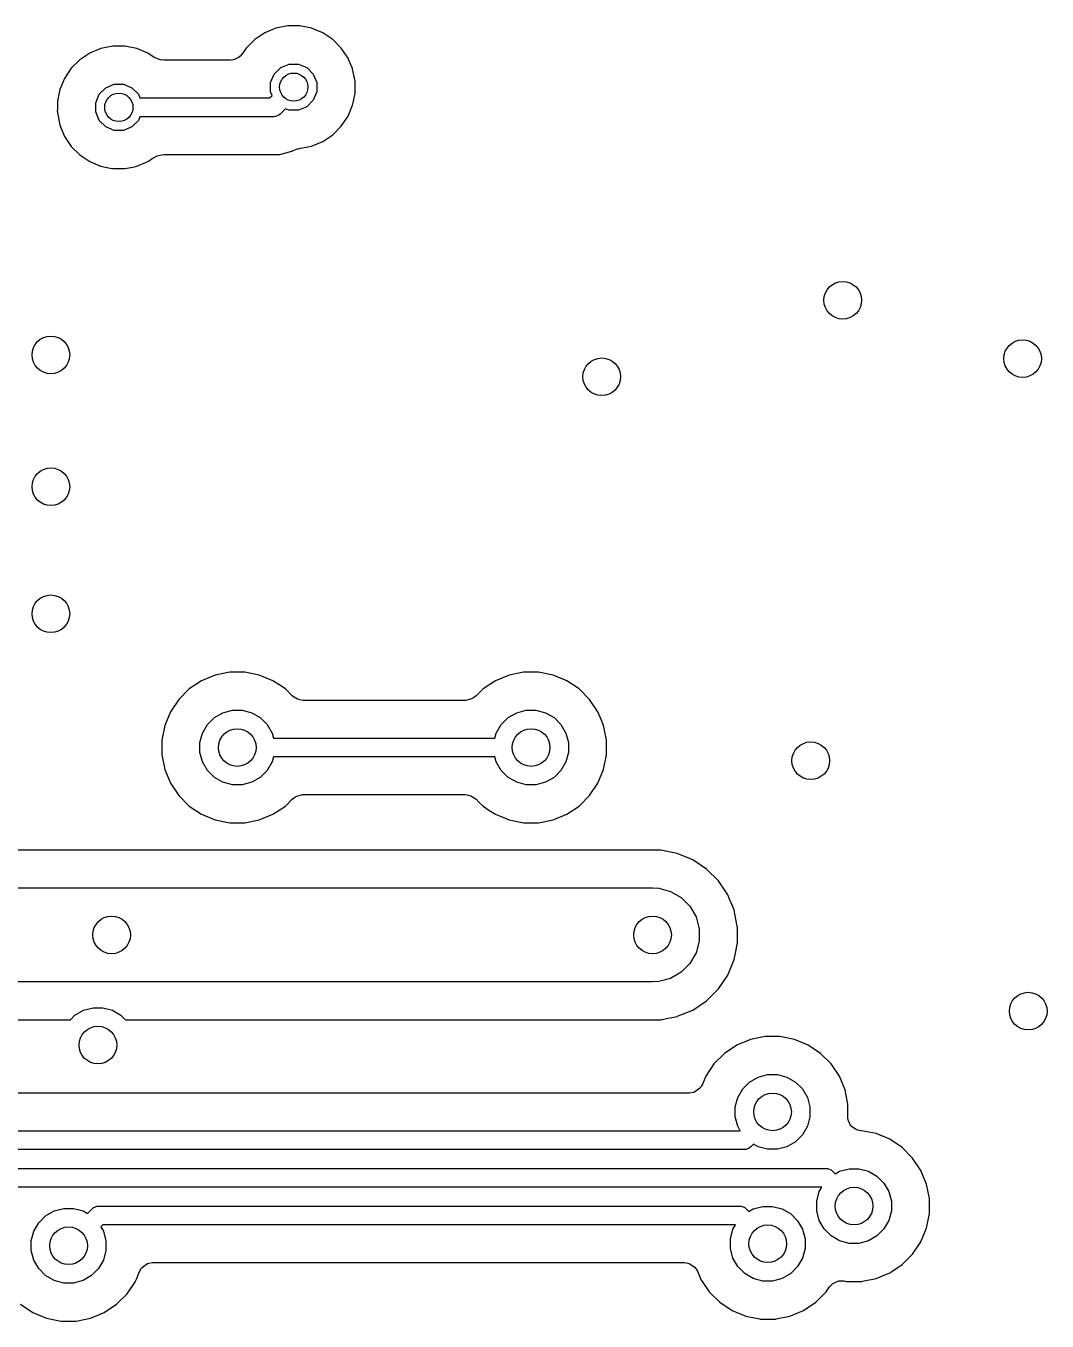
# Model space of a CAD drawing. Header units: inches. Extents: x 0.71 to 7.56, y -5.16 to -0.79.
# Drawn here: x 2.1 to 2.527, y -2.16 to -1.618 of the extents above; entities that cross this region are included whole.
import ezdxf

# ---------------------------------------------------------------- set-up
doc = ezdxf.new("R2010")
doc.units = ezdxf.units.IN
doc.header["$MEASUREMENT"] = 0
doc.layers.add('BLACK', color=250, linetype='CONTINUOUS')

msp = doc.modelspace()

# ---------------------------------------------------------------- linework, layer by layer
at = {"layer": 'BLACK', "linetype": 'CONTINUOUS'}
for p, q in [((2.20928, -1.61834), (2.20433, -1.61933)), ((2.21432, -1.61834), (2.20928, -1.61834)), ((2.20928, -1.61834), (2.20928, -1.61834)), ((2.20928, -1.61834), (2.20928, -1.61834)), ((2.21927, -1.61933), (2.21432, -1.61834)), ((2.21432, -1.61834), (2.21432, -1.61834)), ((2.21432, -1.61834), (2.21432, -1.61834)), ((2.19547, -1.62406), (2.19191, -1.62763)), ((2.19967, -1.62126), (2.19547, -1.62406)), ((2.19547, -1.62406), (2.19547, -1.62406)), ((2.19547, -1.62406), (2.19547, -1.62406)), ((2.20433, -1.61933), (2.19967, -1.62126)), ((2.19967, -1.62126), (2.19967, -1.62126)), ((2.20433, -1.61933), (2.20433, -1.61933)), ((2.20433, -1.61933), (2.20433, -1.61933)), ((2.22393, -1.62126), (2.21927, -1.61933)), ((2.21927, -1.61933), (2.21927, -1.61933)), ((2.21927, -1.61933), (2.21927, -1.61933)), ((2.22812, -1.62406), (2.22393, -1.62126)), ((2.22393, -1.62126), (2.22393, -1.62126)), ((2.22393, -1.62126), (2.22393, -1.62126)), ((2.23169, -1.62763), (2.22812, -1.62406)), ((2.22812, -1.62406), (2.22812, -1.62406)), ((2.22812, -1.62406), (2.22812, -1.62406)), ((2.12653, -1.62971), (2.12234, -1.63251)), ((2.13119, -1.62778), (2.12653, -1.62971)), ((2.12653, -1.62971), (2.12653, -1.62971)), ((2.13614, -1.62679), (2.13119, -1.62778)), ((2.13119, -1.62778), (2.13119, -1.62778)), ((2.13119, -1.62778), (2.13119, -1.62778)), ((2.14118, -1.62679), (2.13614, -1.62679)), ((2.13614, -1.62679), (2.13614, -1.62679)), ((2.13614, -1.62679), (2.13614, -1.62679)), ((2.14613, -1.62778), (2.14118, -1.62679)), ((2.14118, -1.62679), (2.14118, -1.62679)), ((2.14118, -1.62679), (2.14118, -1.62679)), ((2.15079, -1.62971), (2.14613, -1.62778)), ((2.14613, -1.62778), (2.14613, -1.62778)), ((2.14613, -1.62778), (2.14613, -1.62778)), ((2.15349, -1.63151), (2.15079, -1.62971)), ((2.15079, -1.62971), (2.15079, -1.62971)), ((2.19036, -1.62994), (2.18943, -1.63098)), ((2.1919, -1.62763), (2.19036, -1.62994)), ((2.19036, -1.62994), (2.19036, -1.62994)), ((2.19191, -1.62763), (2.1919, -1.62763)), ((2.1919, -1.62763), (2.1919, -1.62763)), ((2.23449, -1.63182), (2.23169, -1.62763)), ((2.23169, -1.62763), (2.23169, -1.62763)), ((2.23169, -1.62763), (2.23169, -1.62763)), ((2.12234, -1.63251), (2.11877, -1.63608)), ((2.12234, -1.63251), (2.12234, -1.63251)), ((2.12234, -1.63251), (2.12234, -1.63251)), ((2.15482, -1.63213), (2.15349, -1.63151)), ((2.15608, -1.6325), (2.15482, -1.63213)), ((2.15745, -1.6327), (2.15608, -1.6325)), ((2.1854, -1.6327), (2.15745, -1.6327)), ((2.1864, -1.63259), (2.1854, -1.6327)), ((2.18666, -1.63254), (2.1864, -1.63259)), ((2.18879, -1.63151), (2.18666, -1.63254)), ((2.18888, -1.63144), (2.18879, -1.63151)), ((2.18943, -1.63098), (2.18888, -1.63144)), ((2.20633, -1.63577), (2.20988, -1.6343)), ((2.20988, -1.6343), (2.21372, -1.6343)), ((2.21372, -1.6343), (2.21727, -1.63577)), ((2.23469, -1.63229), (2.23449, -1.63182)), ((2.23449, -1.63182), (2.23449, -1.63182)), ((2.23449, -1.63182), (2.23449, -1.63182)), ((2.23449, -1.63182), (2.23449, -1.63182)), ((2.23486, -1.6327), (2.23469, -1.63229)), ((2.2363, -1.63617), (2.23486, -1.6327)), ((2.11597, -1.64027), (2.11404, -1.64493)), ((2.11877, -1.63608), (2.11597, -1.64027)), ((2.11597, -1.64027), (2.11597, -1.64027)), ((2.11877, -1.63608), (2.11877, -1.63608)), ((2.11877, -1.63608), (2.11877, -1.63608)), ((2.20214, -1.64203), (2.20361, -1.63848)), ((2.20361, -1.63848), (2.20633, -1.63577)), ((2.21727, -1.63577), (2.21998, -1.63848)), ((2.21998, -1.63848), (2.22145, -1.64203)), ((2.23633, -1.63626), (2.2363, -1.63617)), ((2.23641, -1.63643), (2.23633, -1.63626)), ((2.23741, -1.64143), (2.23641, -1.63643)), ((2.11404, -1.64493), (2.11305, -1.64988)), ((2.11404, -1.64493), (2.11404, -1.64493)), ((2.11404, -1.64493), (2.11404, -1.64493)), ((2.13048, -1.64693), (2.13319, -1.64422)), ((2.13319, -1.64422), (2.13674, -1.64275)), ((2.13674, -1.64275), (2.14058, -1.64275)), ((2.14058, -1.64275), (2.14413, -1.64422)), ((2.14413, -1.64422), (2.14685, -1.64693)), ((2.20214, -1.64587), (2.20214, -1.64203)), ((2.20278, -1.6474), (2.20214, -1.64587)), ((2.22145, -1.64587), (2.21998, -1.64942)), ((2.22145, -1.64203), (2.22145, -1.64587)), ((2.23741, -1.64647), (2.23741, -1.64143)), ((2.23741, -1.64143), (2.23741, -1.64143)), ((2.11305, -1.64988), (2.11305, -1.65318)), ((2.12901, -1.65048), (2.13048, -1.64693)), ((2.12901, -1.65432), (2.12901, -1.65048)), ((2.14685, -1.64693), (2.14748, -1.64846)), ((2.14748, -1.64846), (2.20172, -1.64846)), ((2.20172, -1.64846), (2.20278, -1.6474)), ((2.21998, -1.64942), (2.21727, -1.65214)), ((2.23449, -1.65608), (2.23642, -1.65142)), ((2.23642, -1.65142), (2.23675, -1.6498)), ((2.23675, -1.6498), (2.23741, -1.64647)), ((2.11305, -1.65318), (2.11284, -1.65388)), ((2.11284, -1.65388), (2.11404, -1.65987)), ((2.13048, -1.65787), (2.12901, -1.65432)), ((2.14748, -1.65634), (2.14685, -1.65787)), ((2.20335, -1.65634), (2.14748, -1.65634)), ((2.20412, -1.65626), (2.20335, -1.65634)), ((2.20554, -1.65568), (2.20412, -1.65626)), ((2.20613, -1.65519), (2.20554, -1.65568)), ((2.20835, -1.65297), (2.20613, -1.65519)), ((2.20988, -1.65361), (2.20835, -1.65297)), ((2.21372, -1.65361), (2.20988, -1.65361)), ((2.21727, -1.65214), (2.21372, -1.65361)), ((2.23169, -1.66028), (2.23449, -1.65608)), ((2.11404, -1.65987), (2.11404, -1.65987)), ((2.11404, -1.65987), (2.11404, -1.65987)), ((2.11404, -1.65987), (2.11597, -1.66453)), ((2.13319, -1.66059), (2.13048, -1.65787)), ((2.13674, -1.66205), (2.13319, -1.66059)), ((2.14058, -1.66205), (2.13674, -1.66205)), ((2.14413, -1.66059), (2.14058, -1.66205)), ((2.14685, -1.65787), (2.14413, -1.66059)), ((2.22812, -1.66385), (2.23169, -1.66028)), ((2.11597, -1.66453), (2.11597, -1.66453)), ((2.11597, -1.66453), (2.11877, -1.66873)), ((2.21927, -1.66858), (2.22393, -1.66665)), ((2.22393, -1.66665), (2.22399, -1.66661)), ((2.22393, -1.66665), (2.22393, -1.66665)), ((2.22399, -1.66661), (2.22812, -1.66385)), ((2.11877, -1.66873), (2.11877, -1.66873)), ((2.11877, -1.66873), (2.11877, -1.66873)), ((2.11877, -1.66873), (2.12234, -1.67229)), ((2.12234, -1.67229), (2.12234, -1.67229)), ((2.12234, -1.67229), (2.12234, -1.67229)), ((2.12234, -1.67229), (2.12653, -1.6751)), ((2.15293, -1.67367), (2.15345, -1.67332)), ((2.15345, -1.67332), (2.15471, -1.67272)), ((2.15471, -1.67272), (2.15595, -1.67233)), ((2.15595, -1.67233), (2.15741, -1.67211)), ((2.15741, -1.67211), (2.20594, -1.67211)), ((2.20594, -1.67211), (2.21095, -1.67076)), ((2.20594, -1.67211), (2.20594, -1.67211)), ((2.21095, -1.67076), (2.21102, -1.67073)), ((2.21102, -1.67073), (2.21111, -1.67068)), ((2.21111, -1.67068), (2.21134, -1.67054)), ((2.21111, -1.67068), (2.21111, -1.67068)), ((2.21134, -1.67054), (2.21252, -1.67005)), ((2.21252, -1.67005), (2.21409, -1.66963)), ((2.21409, -1.66963), (2.21425, -1.66959)), ((2.21409, -1.66963), (2.21409, -1.66963)), ((2.21425, -1.66959), (2.21456, -1.66951)), ((2.21456, -1.66951), (2.21852, -1.66873)), ((2.21852, -1.66873), (2.21927, -1.66858)), ((2.12653, -1.6751), (2.12653, -1.6751)), ((2.12653, -1.6751), (2.12653, -1.6751)), ((2.12653, -1.6751), (2.131, -1.67695)), ((2.131, -1.67695), (2.13102, -1.67696)), ((2.13102, -1.67696), (2.13103, -1.67696)), ((2.13103, -1.67696), (2.13114, -1.67702)), ((2.13114, -1.67702), (2.13119, -1.67703)), ((2.13119, -1.67703), (2.13119, -1.67703)), ((2.13119, -1.67703), (2.13119, -1.67703)), ((2.13119, -1.67703), (2.13119, -1.67703)), ((2.13119, -1.67703), (2.13119, -1.67703)), ((2.13119, -1.67703), (2.13504, -1.67779)), ((2.13504, -1.67779), (2.13614, -1.67801)), ((2.13614, -1.67801), (2.14118, -1.67801)), ((2.14118, -1.67801), (2.14451, -1.67735)), ((2.14118, -1.67801), (2.14118, -1.67801)), ((2.14451, -1.67735), (2.14613, -1.67703)), ((2.14613, -1.67703), (2.15079, -1.6751)), ((2.15079, -1.6751), (2.15104, -1.67493)), ((2.15104, -1.67493), (2.15266, -1.67385)), ((2.15266, -1.67385), (2.15293, -1.67367)), ((2.179, -1.88977), (2.17326, -1.89215)), ((2.18508, -1.88856), (2.179, -1.88977)), ((2.179, -1.88977), (2.179, -1.88977)), ((2.19129, -1.88856), (2.18508, -1.88856)), ((2.18508, -1.88856), (2.18508, -1.88856)), ((2.18508, -1.88856), (2.18508, -1.88856)), ((2.19738, -1.88977), (2.19129, -1.88856)), ((2.19129, -1.88856), (2.19129, -1.88856)), ((2.19129, -1.88856), (2.19129, -1.88856)), ((2.20312, -1.89215), (2.19738, -1.88977)), ((2.19738, -1.88977), (2.19738, -1.88977)), ((2.30183, -1.88977), (2.2961, -1.89215)), ((2.30792, -1.88856), (2.30183, -1.88977)), ((2.30183, -1.88977), (2.30183, -1.88977)), ((2.31413, -1.88856), (2.30792, -1.88856)), ((2.30792, -1.88856), (2.30792, -1.88856)), ((2.30792, -1.88856), (2.30792, -1.88856)), ((2.32022, -1.88977), (2.31413, -1.88856)), ((2.31413, -1.88856), (2.31413, -1.88856)), ((2.31413, -1.88856), (2.31413, -1.88856)), ((2.32595, -1.89215), (2.32022, -1.88977)), ((2.32022, -1.88977), (2.32022, -1.88977)), ((2.17326, -1.89215), (2.1681, -1.8956)), ((2.17326, -1.89215), (2.17326, -1.89215)), ((2.17326, -1.89215), (2.17326, -1.89215)), ((2.20828, -1.8956), (2.20312, -1.89215)), ((2.20312, -1.89215), (2.20312, -1.89215)), ((2.20312, -1.89215), (2.20312, -1.89215)), ((2.20312, -1.89215), (2.20312, -1.89215)), ((2.20312, -1.89215), (2.20312, -1.89215)), ((2.29609, -1.89215), (2.29093, -1.8956)), ((2.2961, -1.89215), (2.29609, -1.89215)), ((2.2961, -1.89215), (2.2961, -1.89215)), ((2.33111, -1.8956), (2.32595, -1.89215)), ((2.32595, -1.89215), (2.32595, -1.89215)), ((2.32595, -1.89215), (2.32595, -1.89215)), ((2.32595, -1.89215), (2.32595, -1.89215)), ((2.32595, -1.89215), (2.32595, -1.89215)), ((2.16371, -1.89999), (2.16026, -1.90515)), ((2.1681, -1.8956), (2.16371, -1.89999)), ((2.16371, -1.89999), (2.16371, -1.89999)), ((2.16371, -1.89999), (2.16371, -1.89999)), ((2.1681, -1.8956), (2.1681, -1.8956)), ((2.1681, -1.8956), (2.1681, -1.8956)), ((2.21133, -1.89865), (2.20828, -1.8956)), ((2.21341, -1.89988), (2.21133, -1.89865)), ((2.2144, -1.90018), (2.21341, -1.89988)), ((2.21578, -1.90037), (2.2144, -1.90018)), ((2.28372, -1.90037), (2.21578, -1.90037)), ((2.28606, -1.89978), (2.28372, -1.90037)), ((2.28697, -1.89928), (2.28606, -1.89978)), ((2.28808, -1.89845), (2.28697, -1.89928)), ((2.29005, -1.89648), (2.28808, -1.89845)), ((2.29093, -1.8956), (2.29005, -1.89648)), ((2.29005, -1.89648), (2.29005, -1.89648)), ((2.29093, -1.8956), (2.29093, -1.8956)), ((2.3355, -1.89999), (2.33111, -1.8956)), ((2.33111, -1.8956), (2.33111, -1.8956)), ((2.33111, -1.8956), (2.33111, -1.8956)), ((2.33895, -1.90515), (2.3355, -1.89999)), ((2.3355, -1.89999), (2.3355, -1.89999)), ((2.3355, -1.89999), (2.3355, -1.89999)), ((2.16026, -1.90515), (2.15788, -1.91089)), ((2.16026, -1.90515), (2.16026, -1.90515)), ((2.16026, -1.90515), (2.16026, -1.90515)), ((2.1786, -1.90758), (2.18216, -1.90553)), ((2.18216, -1.90553), (2.18613, -1.90447)), ((2.18613, -1.90447), (2.19024, -1.90447)), ((2.19024, -1.90447), (2.19422, -1.90553)), ((2.19422, -1.90553), (2.19778, -1.90758)), ((2.30144, -1.90758), (2.305, -1.90553)), ((2.305, -1.90553), (2.30897, -1.90447)), ((2.30897, -1.90447), (2.31308, -1.90447)), ((2.31308, -1.90447), (2.31705, -1.90553)), ((2.31705, -1.90553), (2.32061, -1.90758)), ((2.34026, -1.9083), (2.33895, -1.90515)), ((2.33895, -1.90515), (2.33895, -1.90515)), ((2.15788, -1.91089), (2.15667, -1.91697)), ((2.15788, -1.91089), (2.15788, -1.91089)), ((2.17364, -1.91405), (2.1757, -1.91049)), ((2.1757, -1.91049), (2.1786, -1.90758)), ((2.19778, -1.90758), (2.20068, -1.91049)), ((2.20068, -1.91049), (2.20274, -1.91405)), ((2.29647, -1.91405), (2.29853, -1.91049)), ((2.29853, -1.91049), (2.30144, -1.90758)), ((2.32061, -1.90758), (2.32352, -1.91049)), ((2.32352, -1.91049), (2.32557, -1.91405)), ((2.34133, -1.91089), (2.34026, -1.9083)), ((2.34158, -1.91213), (2.34133, -1.91089)), ((2.15667, -1.91697), (2.15667, -1.91697)), ((2.15667, -1.91697), (2.15667, -1.92318)), ((2.17258, -1.91802), (2.17364, -1.91405)), ((2.20274, -1.91405), (2.2033, -1.91614)), ((2.2033, -1.91614), (2.29591, -1.91614)), ((2.29591, -1.91614), (2.29647, -1.91405)), ((2.32557, -1.91405), (2.32664, -1.91802)), ((2.34184, -1.91346), (2.34158, -1.91213)), ((2.34252, -1.91689), (2.34184, -1.91346)), ((2.34254, -1.91697), (2.34252, -1.91689)), ((2.34254, -1.92318), (2.34254, -1.91697)), ((2.34254, -1.91697), (2.34254, -1.91697)), ((2.34254, -1.91697), (2.34254, -1.91697)), ((2.17258, -1.92213), (2.17258, -1.91802)), ((2.17364, -1.92611), (2.17258, -1.92213)), ((2.32664, -1.92213), (2.32557, -1.92611)), ((2.32664, -1.91802), (2.32664, -1.92213)), ((2.15667, -1.92318), (2.15667, -1.92318)), ((2.15667, -1.92318), (2.15667, -1.92318)), ((2.15667, -1.92318), (2.15788, -1.92927)), ((2.1757, -1.92967), (2.17364, -1.92611)), ((2.20274, -1.92611), (2.20068, -1.92967)), ((2.2033, -1.92402), (2.20274, -1.92611)), ((2.29591, -1.92402), (2.2033, -1.92402)), ((2.29647, -1.92611), (2.29591, -1.92402)), ((2.29853, -1.92967), (2.29647, -1.92611)), ((2.32557, -1.92611), (2.32352, -1.92967)), ((2.34133, -1.92927), (2.34254, -1.92318)), ((2.15788, -1.92927), (2.15788, -1.92927)), ((2.15788, -1.92927), (2.16026, -1.93501)), ((2.1786, -1.93257), (2.1757, -1.92967)), ((2.18216, -1.93463), (2.1786, -1.93257)), ((2.19778, -1.93257), (2.19422, -1.93463)), ((2.20068, -1.92967), (2.19778, -1.93257)), ((2.30144, -1.93257), (2.29853, -1.92967)), ((2.305, -1.93463), (2.30144, -1.93257)), ((2.32061, -1.93257), (2.31705, -1.93463)), ((2.32352, -1.92967), (2.32061, -1.93257)), ((2.33895, -1.93501), (2.34133, -1.92927)), ((2.16026, -1.93501), (2.16026, -1.93501)), ((2.16026, -1.93501), (2.16026, -1.93501)), ((2.16026, -1.93501), (2.16371, -1.94017)), ((2.18613, -1.93569), (2.18216, -1.93463)), ((2.19024, -1.93569), (2.18613, -1.93569)), ((2.19422, -1.93463), (2.19024, -1.93569)), ((2.30897, -1.93569), (2.305, -1.93463)), ((2.31308, -1.93569), (2.30897, -1.93569)), ((2.31705, -1.93463), (2.31308, -1.93569)), ((2.3355, -1.94017), (2.33895, -1.93501)), ((2.16371, -1.94017), (2.16371, -1.94017)), ((2.16371, -1.94017), (2.1681, -1.94456)), ((2.20828, -1.94456), (2.21113, -1.94171)), ((2.21113, -1.94171), (2.21224, -1.94088)), ((2.21224, -1.94088), (2.21315, -1.94038)), ((2.21315, -1.94038), (2.21549, -1.93978)), ((2.21549, -1.93978), (2.28343, -1.93978)), ((2.28343, -1.93978), (2.28481, -1.93998)), ((2.28481, -1.93998), (2.2858, -1.94027)), ((2.2858, -1.94027), (2.28788, -1.94151)), ((2.28788, -1.94151), (2.28951, -1.94314)), ((2.28951, -1.94314), (2.29093, -1.94456)), ((2.33111, -1.94456), (2.3355, -1.94017)), ((2.1681, -1.94456), (2.1681, -1.94456)), ((2.1681, -1.94456), (2.1681, -1.94456)), ((2.1681, -1.94456), (2.17326, -1.94801)), ((2.17326, -1.94801), (2.17326, -1.94801)), ((2.17326, -1.94801), (2.179, -1.95038)), ((2.19738, -1.95038), (2.20312, -1.94801)), ((2.20312, -1.94801), (2.20828, -1.94456)), ((2.29093, -1.94456), (2.29093, -1.94456)), ((2.29093, -1.94456), (2.29341, -1.94621)), ((2.29341, -1.94621), (2.2961, -1.94801)), ((2.2961, -1.94801), (2.2961, -1.94801)), ((2.2961, -1.94801), (2.30183, -1.95038)), ((2.32022, -1.95038), (2.32595, -1.94801)), ((2.32595, -1.94801), (2.33111, -1.94456)), ((2.179, -1.95038), (2.179, -1.95038)), ((2.179, -1.95038), (2.18508, -1.95159)), ((2.18508, -1.95159), (2.18508, -1.95159)), ((2.18508, -1.95159), (2.18508, -1.95159)), ((2.18508, -1.95159), (2.19129, -1.95159)), ((2.19129, -1.95159), (2.19738, -1.95038)), ((2.19129, -1.95159), (2.19129, -1.95159)), ((2.30183, -1.95038), (2.30183, -1.95038)), ((2.30183, -1.95038), (2.30792, -1.95159)), ((2.30792, -1.95159), (2.30792, -1.95159)), ((2.30792, -1.95159), (2.30792, -1.95159)), ((2.30792, -1.95159), (2.31413, -1.95159)), ((2.31413, -1.95159), (2.32022, -1.95038)), ((2.31413, -1.95159), (2.31413, -1.95159)), ((2.13915, -1.96297), (2.02016, -1.96297)), ((2.3653, -1.96297), (2.13915, -1.96297)), ((2.37215, -1.96433), (2.3653, -1.96297)), ((2.3653, -1.96297), (2.3653, -1.96297)), ((2.3653, -1.96297), (2.3653, -1.96297)), ((2.3786, -1.96701), (2.37215, -1.96433)), ((2.37215, -1.96433), (2.37215, -1.96433)), ((2.37215, -1.96433), (2.37215, -1.96433)), ((2.38441, -1.97089), (2.3786, -1.96701)), ((2.3786, -1.96701), (2.3786, -1.96701)), ((2.3786, -1.96701), (2.3786, -1.96701)), ((2.3786, -1.96701), (2.3786, -1.96701)), ((2.3786, -1.96701), (2.3786, -1.96701)), ((2.38935, -1.97582), (2.38441, -1.97089)), ((2.38441, -1.97089), (2.38441, -1.97089)), ((2.38441, -1.97089), (2.38441, -1.97089)), ((2.38935, -1.97583), (2.38935, -1.97582)), ((2.39323, -1.98163), (2.38935, -1.97583)), ((2.38935, -1.97583), (2.38935, -1.97583)), ((2.01091, -1.97874), (2.13566, -1.97874)), ((2.13566, -1.97874), (2.36181, -1.97874)), ((2.36181, -1.97874), (2.36438, -1.97891)), ((2.36438, -1.97891), (2.36934, -1.98024)), ((2.36934, -1.98024), (2.37379, -1.98281)), ((2.394, -1.98349), (2.39323, -1.98163)), ((2.39323, -1.98163), (2.39323, -1.98163)), ((2.37379, -1.98281), (2.37743, -1.98644)), ((2.37743, -1.98644), (2.38, -1.99089)), ((2.39466, -1.98508), (2.394, -1.98349)), ((2.39587, -1.98801), (2.39466, -1.98508)), ((2.39466, -1.98508), (2.39466, -1.98508)), ((2.38, -1.99089), (2.38133, -1.99586)), ((2.3959, -1.98808), (2.39587, -1.98801)), ((2.39725, -1.99488), (2.3959, -1.98808)), ((2.3959, -1.98808), (2.3959, -1.98808)), ((2.38133, -1.99586), (2.38133, -2.00099)), ((2.39726, -1.99491), (2.39725, -1.99488)), ((2.39726, -1.99493), (2.39726, -1.99491)), ((2.39726, -2.00192), (2.39726, -1.99493)), ((2.38133, -2.00099), (2.38, -2.00596)), ((2.39687, -2.00392), (2.39708, -2.00285)), ((2.39708, -2.00285), (2.39726, -2.00192)), ((2.38, -2.00596), (2.37743, -2.01041)), ((2.39323, -2.01522), (2.3959, -2.00877)), ((2.3959, -2.00877), (2.39631, -2.00673)), ((2.39631, -2.00673), (2.39687, -2.00392)), ((2.37379, -2.01404), (2.36934, -2.01661)), ((2.37743, -2.01041), (2.37379, -2.01404)), ((2.13566, -2.01811), (2.00276, -2.01811)), ((2.36181, -2.01811), (2.13566, -2.01811)), ((2.36438, -2.01794), (2.36181, -2.01811)), ((2.36934, -2.01661), (2.36438, -2.01794)), ((2.38935, -2.02102), (2.39323, -2.01522)), ((2.38441, -2.02596), (2.38935, -2.02102)), ((2.12033, -2.03199), (2.12389, -2.02994)), ((2.12389, -2.02994), (2.12787, -2.02887)), ((2.12787, -2.02887), (2.13198, -2.02887)), ((2.13198, -2.02887), (2.13595, -2.02994)), ((2.13595, -2.02994), (2.13951, -2.03199)), ((2.37259, -2.03233), (2.3786, -2.02984)), ((2.3786, -2.02984), (2.38441, -2.02596)), ((2.3786, -2.02984), (2.3786, -2.02984)), ((2.3786, -2.02984), (2.3786, -2.02984)), ((1.99926, -2.03388), (2.11845, -2.03388)), ((2.11845, -2.03388), (2.12033, -2.03199)), ((2.13951, -2.03199), (2.14139, -2.03388)), ((2.14139, -2.03388), (2.3653, -2.03388)), ((2.3653, -2.03388), (2.36547, -2.03388)), ((2.36547, -2.03388), (2.36577, -2.03378)), ((2.36577, -2.03378), (2.36759, -2.03342)), ((2.36759, -2.03342), (2.37215, -2.03252)), ((2.36759, -2.03342), (2.36759, -2.03342)), ((2.37215, -2.03252), (2.37228, -2.03246)), ((2.37215, -2.03252), (2.37215, -2.03252)), ((2.37215, -2.03252), (2.37215, -2.03252)), ((2.37215, -2.03252), (2.37215, -2.03252)), ((2.37215, -2.03252), (2.37215, -2.03252)), ((2.37228, -2.03246), (2.37259, -2.03233)), ((2.37259, -2.03233), (2.37259, -2.03233)), ((2.40888, -2.04093), (2.40279, -2.04214)), ((2.41508, -2.04093), (2.40888, -2.04093)), ((2.40888, -2.04093), (2.40888, -2.04093)), ((2.40888, -2.04093), (2.40888, -2.04093)), ((2.42117, -2.04214), (2.41508, -2.04093)), ((2.41508, -2.04093), (2.41508, -2.04093)), ((2.41508, -2.04093), (2.41508, -2.04093)), ((2.39705, -2.04451), (2.39189, -2.04796)), ((2.40279, -2.04214), (2.39705, -2.04451)), ((2.39705, -2.04451), (2.39705, -2.04451)), ((2.39705, -2.04451), (2.39705, -2.04451)), ((2.40279, -2.04214), (2.40279, -2.04214)), ((2.42691, -2.04451), (2.42117, -2.04214)), ((2.42117, -2.04214), (2.42117, -2.04214)), ((2.43207, -2.04796), (2.42691, -2.04451)), ((2.42691, -2.04451), (2.42691, -2.04451)), ((2.42691, -2.04451), (2.42691, -2.04451)), ((2.42691, -2.04451), (2.42691, -2.04451)), ((2.42691, -2.04451), (2.42691, -2.04451)), ((2.3875, -2.05235), (2.38405, -2.05751)), ((2.39189, -2.04796), (2.3875, -2.05235)), ((2.3875, -2.05235), (2.3875, -2.05235)), ((2.3875, -2.05235), (2.3875, -2.05235)), ((2.39189, -2.04796), (2.39189, -2.04796)), ((2.39189, -2.04796), (2.39189, -2.04796)), ((2.43646, -2.05235), (2.43207, -2.04796)), ((2.43207, -2.04796), (2.43207, -2.04796)), ((2.43207, -2.04796), (2.43207, -2.04796)), ((2.43991, -2.05751), (2.43646, -2.05235)), ((2.43646, -2.05235), (2.43646, -2.05235)), ((2.43646, -2.05235), (2.43646, -2.05235)), ((2.38405, -2.05751), (2.38265, -2.06089)), ((2.38405, -2.05751), (2.38405, -2.05751)), ((2.38405, -2.05751), (2.38405, -2.05751)), ((2.40239, -2.05995), (2.40595, -2.05789)), ((2.40595, -2.05789), (2.40992, -2.05683)), ((2.40992, -2.05683), (2.41403, -2.05683)), ((2.41403, -2.05683), (2.41801, -2.05789)), ((2.41801, -2.05789), (2.42157, -2.05995)), ((2.44089, -2.05987), (2.43991, -2.05751)), ((2.43991, -2.05751), (2.43991, -2.05751)), ((2.43991, -2.05751), (2.43991, -2.05751)), ((2.43991, -2.05751), (2.43991, -2.05751)), ((2.38156, -2.06256), (2.3793, -2.06413)), ((2.38194, -2.06208), (2.38156, -2.06256)), ((2.38223, -2.0616), (2.38194, -2.06208)), ((2.38265, -2.06089), (2.38223, -2.0616)), ((2.39743, -2.06641), (2.39949, -2.06285)), ((2.39949, -2.06285), (2.40239, -2.05995)), ((2.42157, -2.05995), (2.42447, -2.06285)), ((2.42447, -2.06285), (2.42653, -2.06641)), ((2.44228, -2.06325), (2.44089, -2.05987)), ((2.44275, -2.06561), (2.44228, -2.06325)), ((2.44228, -2.06325), (2.44228, -2.06325)), ((2.37725, -2.06455), (1.9101, -2.06455)), ((2.37879, -2.0643), (2.37725, -2.06455)), ((2.37888, -2.06427), (2.37879, -2.0643)), ((2.3793, -2.06413), (2.37888, -2.06427)), ((2.3793, -2.06413), (2.3793, -2.06413)), ((2.3793, -2.06413), (2.3793, -2.06413)), ((2.3793, -2.06413), (2.3793, -2.06413)), ((2.39637, -2.07039), (2.39743, -2.06641)), ((2.42653, -2.06641), (2.42759, -2.07039)), ((2.44348, -2.06925), (2.44275, -2.06561)), ((2.39637, -2.0745), (2.39637, -2.07039)), ((2.42759, -2.07039), (2.42759, -2.0745)), ((2.44349, -2.06933), (2.44348, -2.06925)), ((2.44349, -2.07489), (2.44349, -2.06933)), ((2.39743, -2.07847), (2.39637, -2.0745)), ((2.3985, -2.08031), (2.39743, -2.07847)), ((2.42653, -2.07847), (2.42447, -2.08203)), ((2.42759, -2.0745), (2.42653, -2.07847)), ((2.44361, -2.07593), (2.44349, -2.07489)), ((2.44367, -2.07622), (2.44361, -2.07593)), ((2.44475, -2.07838), (2.44367, -2.07622)), ((2.4448, -2.07844), (2.44475, -2.07838)), ((2.44711, -2.07992), (2.4448, -2.07844)), ((2.4448, -2.07844), (2.4448, -2.07844)), ((2.4448, -2.07844), (2.4448, -2.07844)), ((2.4448, -2.07844), (2.4448, -2.07844)), ((1.90084, -2.08031), (2.3985, -2.08031)), ((2.42157, -2.08493), (2.41801, -2.08699)), ((2.42447, -2.08203), (2.42157, -2.08493)), ((2.4477, -2.0801), (2.44711, -2.07992)), ((2.44908, -2.0803), (2.4477, -2.0801)), ((2.44916, -2.0803), (2.44908, -2.0803)), ((2.44908, -2.0803), (2.44908, -2.0803)), ((2.44908, -2.0803), (2.44908, -2.0803)), ((2.45524, -2.08151), (2.44916, -2.0803)), ((2.44916, -2.0803), (2.44916, -2.0803)), ((2.44916, -2.0803), (2.44916, -2.0803)), ((2.46098, -2.08388), (2.45524, -2.08151)), ((2.45524, -2.08151), (2.45524, -2.08151)), ((2.46614, -2.08733), (2.46098, -2.08388)), ((2.46098, -2.08388), (2.46098, -2.08388)), ((2.46098, -2.08388), (2.46098, -2.08388)), ((2.46098, -2.08388), (2.46098, -2.08388)), ((2.46098, -2.08388), (2.46098, -2.08388)), ((2.40017, -2.08819), (1.89921, -2.08819)), ((2.40094, -2.08811), (2.40017, -2.08819)), ((2.40236, -2.08753), (2.40094, -2.08811)), ((2.40295, -2.08704), (2.40236, -2.08753)), ((2.40408, -2.08591), (2.40295, -2.08704)), ((2.40595, -2.08699), (2.40408, -2.08591)), ((2.40992, -2.08805), (2.40595, -2.08699)), ((2.41403, -2.08805), (2.40992, -2.08805)), ((2.41801, -2.08699), (2.41403, -2.08805)), ((2.47053, -2.09172), (2.46614, -2.08733)), ((2.46614, -2.08733), (2.46614, -2.08733)), ((2.46614, -2.08733), (2.46614, -2.08733)), ((2.47398, -2.09688), (2.47053, -2.09172)), ((2.47053, -2.09172), (2.47053, -2.09172)), ((2.47053, -2.09172), (2.47053, -2.09172)), ((1.87328, -2.09606), (2.43424, -2.09606)), ((2.43424, -2.09606), (2.43501, -2.09614)), ((2.43501, -2.09614), (2.43643, -2.09673)), ((2.43643, -2.09673), (2.43702, -2.09722)), ((2.43702, -2.09722), (2.43815, -2.09834)), ((2.43815, -2.09834), (2.44003, -2.09726)), ((2.44003, -2.09726), (2.444, -2.0962)), ((2.444, -2.0962), (2.44811, -2.0962)), ((2.44811, -2.0962), (2.45208, -2.09726)), ((2.45208, -2.09726), (2.45564, -2.09932)), ((2.45564, -2.09932), (2.45855, -2.10222)), ((2.47497, -2.09928), (2.47398, -2.09688)), ((2.47398, -2.09688), (2.47398, -2.09688)), ((2.47636, -2.10262), (2.47497, -2.09928)), ((2.43257, -2.10394), (1.87165, -2.10394)), ((2.43044, -2.10976), (2.4315, -2.10578)), ((2.4315, -2.10578), (2.43257, -2.10394)), ((2.45855, -2.10222), (2.4606, -2.10578)), ((2.4606, -2.10578), (2.46167, -2.10976)), ((2.47703, -2.10603), (2.47636, -2.10262)), ((2.47636, -2.10262), (2.47636, -2.10262)), ((2.47755, -2.10862), (2.47703, -2.10603)), ((2.12854, -2.1123), (2.12955, -2.11189)), ((2.12955, -2.11189), (2.13031, -2.11181)), ((2.13031, -2.11181), (2.39816, -2.11181)), ((2.39816, -2.11181), (2.39893, -2.11189)), ((2.39893, -2.11189), (2.40034, -2.11247)), ((2.40394, -2.11301), (2.40791, -2.11195)), ((2.40791, -2.11195), (2.41202, -2.11195)), ((2.41202, -2.11195), (2.416, -2.11301)), ((2.43044, -2.11387), (2.43044, -2.10976)), ((2.46167, -2.10976), (2.46167, -2.11387)), ((2.47757, -2.1087), (2.47755, -2.10862)), ((2.47757, -2.10871), (2.47757, -2.1087)), ((2.47757, -2.11492), (2.47757, -2.10871)), ((2.47757, -2.10871), (2.47757, -2.10871)), ((2.10517, -2.11881), (2.10807, -2.11591)), ((2.10807, -2.11591), (2.11163, -2.11385)), ((2.11163, -2.11385), (2.11561, -2.11279)), ((2.11561, -2.11279), (2.11972, -2.11279)), ((2.11972, -2.11279), (2.12369, -2.11385)), ((2.12369, -2.11385), (2.12556, -2.11493)), ((2.12556, -2.11493), (2.12753, -2.11296)), ((2.12753, -2.11296), (2.12813, -2.11247)), ((2.12813, -2.11247), (2.12854, -2.1123)), ((2.40034, -2.11247), (2.40094, -2.11296)), ((2.40094, -2.11296), (2.40207, -2.11409)), ((2.40207, -2.11409), (2.40394, -2.11301)), ((2.416, -2.11301), (2.41956, -2.11507)), ((2.41956, -2.11507), (2.42246, -2.11797)), ((2.4315, -2.11784), (2.43044, -2.11387)), ((2.46167, -2.11387), (2.4606, -2.11784)), ((2.47636, -2.121), (2.47757, -2.11492)), ((2.10205, -2.12635), (2.10311, -2.12238)), ((2.10311, -2.12238), (2.10517, -2.11881)), ((2.13195, -2.11969), (2.13113, -2.1205)), ((2.13113, -2.1205), (2.13221, -2.12238)), ((2.39649, -2.11969), (2.13195, -2.11969)), ((2.13221, -2.12238), (2.13327, -2.12635)), ((2.39436, -2.1255), (2.39542, -2.12153)), ((2.39542, -2.12153), (2.39649, -2.11969)), ((2.42246, -2.11797), (2.42452, -2.12153)), ((2.42452, -2.12153), (2.42558, -2.1255)), ((2.43356, -2.1214), (2.4315, -2.11784)), ((2.43647, -2.1243), (2.43356, -2.1214)), ((2.45855, -2.1214), (2.45564, -2.1243)), ((2.4606, -2.11784), (2.45855, -2.1214)), ((2.47452, -2.12544), (2.47636, -2.121)), ((2.10205, -2.13046), (2.10205, -2.12635)), ((2.13327, -2.12635), (2.13327, -2.13046)), ((2.39436, -2.12961), (2.39436, -2.1255)), ((2.42558, -2.1255), (2.42558, -2.12961)), ((2.44003, -2.12636), (2.43647, -2.1243)), ((2.444, -2.12742), (2.44003, -2.12636)), ((2.44811, -2.12742), (2.444, -2.12742)), ((2.45208, -2.12636), (2.44811, -2.12742)), ((2.45564, -2.1243), (2.45208, -2.12636)), ((2.47053, -2.1319), (2.47398, -2.12674)), ((2.47398, -2.12674), (2.47415, -2.12634)), ((2.47415, -2.12634), (2.47452, -2.12544)), ((2.10311, -2.13443), (2.10205, -2.13046)), ((2.13327, -2.13046), (2.13221, -2.13443)), ((2.39542, -2.13359), (2.39436, -2.12961)), ((2.39747, -2.13715), (2.39542, -2.13359)), ((2.42452, -2.13359), (2.42246, -2.13715)), ((2.42558, -2.12961), (2.42452, -2.13359)), ((2.46614, -2.13629), (2.47053, -2.1319)), ((2.10517, -2.13799), (2.10311, -2.13443)), ((2.10807, -2.1409), (2.10517, -2.13799)), ((2.13016, -2.13799), (2.12725, -2.1409)), ((2.13221, -2.13443), (2.13016, -2.13799)), ((2.146, -2.14233), (2.14734, -2.13911)), ((2.14734, -2.13911), (2.14805, -2.13792)), ((2.14805, -2.13792), (2.14831, -2.13759)), ((2.14831, -2.13759), (2.14843, -2.13744)), ((2.14843, -2.13744), (2.14901, -2.13704)), ((2.14901, -2.13704), (2.14906, -2.13697)), ((2.14906, -2.13697), (2.14914, -2.13695)), ((2.14914, -2.13695), (2.15069, -2.13587)), ((2.15069, -2.13587), (2.1512, -2.1357)), ((2.1512, -2.1357), (2.15274, -2.13545)), ((2.15274, -2.13545), (2.37516, -2.13545)), ((2.37516, -2.13545), (2.37654, -2.13565)), ((2.37654, -2.13565), (2.37713, -2.13582)), ((2.37713, -2.13582), (2.37944, -2.13731)), ((2.37944, -2.13731), (2.37944, -2.13731)), ((2.37944, -2.13731), (2.37944, -2.13731)), ((2.37944, -2.13731), (2.37944, -2.13731)), ((2.37944, -2.13731), (2.37979, -2.13772)), ((2.37979, -2.13772), (2.38061, -2.13904)), ((2.38061, -2.13904), (2.38204, -2.14249)), ((2.40038, -2.14005), (2.39747, -2.13715)), ((2.42246, -2.13715), (2.41956, -2.14005)), ((2.46144, -2.13955), (2.46179, -2.1392)), ((2.46179, -2.1392), (2.46614, -2.13629)), ((2.11163, -2.14295), (2.10807, -2.1409)), ((2.11561, -2.14401), (2.11163, -2.14295)), ((2.11972, -2.14401), (2.11561, -2.14401)), ((2.12369, -2.14295), (2.11972, -2.14401)), ((2.12725, -2.1409), (2.12369, -2.14295)), ((2.14214, -2.14849), (2.14559, -2.14333)), ((2.14559, -2.14333), (2.14563, -2.14323)), ((2.14563, -2.14323), (2.146, -2.14233)), ((2.38204, -2.14249), (2.38204, -2.14249)), ((2.38204, -2.14249), (2.38204, -2.14249)), ((2.38204, -2.14249), (2.38549, -2.14765)), ((2.40394, -2.14211), (2.40038, -2.14005)), ((2.40791, -2.14317), (2.40394, -2.14211)), ((2.41202, -2.14317), (2.40791, -2.14317)), ((2.416, -2.14211), (2.41202, -2.14317)), ((2.41956, -2.14005), (2.416, -2.14211)), ((2.43579, -2.14564), (2.43672, -2.1446)), ((2.43672, -2.1446), (2.43719, -2.14421)), ((2.43719, -2.14421), (2.43972, -2.14311)), ((2.43972, -2.14311), (2.44025, -2.14304)), ((2.44025, -2.14304), (2.44181, -2.1431)), ((2.44181, -2.1431), (2.44226, -2.14319)), ((2.44226, -2.14319), (2.44295, -2.14333)), ((2.44295, -2.14333), (2.44916, -2.14333)), ((2.44916, -2.14333), (2.44932, -2.14333)), ((2.44932, -2.14333), (2.44963, -2.14323)), ((2.44963, -2.14323), (2.45524, -2.14212)), ((2.45524, -2.14212), (2.45968, -2.14028)), ((2.45968, -2.14028), (2.46072, -2.13985)), ((2.46072, -2.13985), (2.46083, -2.13981)), ((2.46083, -2.13981), (2.46089, -2.13978)), ((2.46089, -2.13978), (2.46107, -2.1397)), ((2.46107, -2.1397), (2.46144, -2.13955)), ((2.13775, -2.15288), (2.14214, -2.14849)), ((2.38549, -2.14765), (2.38549, -2.14765)), ((2.38549, -2.14765), (2.38549, -2.14765)), ((2.38549, -2.14765), (2.38988, -2.15204)), ((2.43006, -2.15204), (2.43445, -2.14765)), ((2.43445, -2.14765), (2.43579, -2.14564)), ((2.09757, -2.15288), (2.10273, -2.15633)), ((2.13259, -2.15633), (2.13775, -2.15288)), ((2.38988, -2.15204), (2.38988, -2.15204)), ((2.38988, -2.15204), (2.38988, -2.15204)), ((2.38988, -2.15204), (2.39504, -2.15549)), ((2.4249, -2.15549), (2.43006, -2.15204)), ((2.10273, -2.15633), (2.10273, -2.15633)), ((2.10273, -2.15633), (2.10847, -2.15871)), ((2.10847, -2.15871), (2.10847, -2.15871)), ((2.10847, -2.15871), (2.11456, -2.15992)), ((2.11456, -2.15992), (2.11456, -2.15992)), ((2.11456, -2.15992), (2.11456, -2.15992)), ((2.11456, -2.15992), (2.12077, -2.15992)), ((2.12077, -2.15992), (2.12685, -2.15871)), ((2.12077, -2.15992), (2.12077, -2.15992)), ((2.12685, -2.15871), (2.13259, -2.15633)), ((2.39504, -2.15549), (2.39504, -2.15549)), ((2.39504, -2.15549), (2.40078, -2.15786)), ((2.40078, -2.15786), (2.40078, -2.15786)), ((2.40078, -2.15786), (2.4052, -2.15874)), ((2.4052, -2.15874), (2.40656, -2.15901)), ((2.40656, -2.15901), (2.40667, -2.15904)), ((2.40667, -2.15904), (2.40686, -2.15907)), ((2.40686, -2.15907), (2.41307, -2.15907)), ((2.41307, -2.15907), (2.41323, -2.15907)), ((2.41323, -2.15907), (2.41354, -2.15898)), ((2.41354, -2.15898), (2.41916, -2.15786)), ((2.41916, -2.15786), (2.4249, -2.15549))]:
    msp.add_line(p, q, dxfattribs=at)
at = {"layer": 'BLACK'}
for centre, radius in [((2.2118, -1.64395), 0.00591), ((2.13866, -1.6524), 0.00591), ((2.44134, -1.73307), 0.00787), ((2.11024, -1.75591), 0.00787), ((2.51654, -1.75748), 0.00787), ((2.34055, -1.76506), 0.00787), ((2.11024, -1.81102), 0.00787), ((2.11024, -1.86417), 0.00787), ((2.18819, -1.92008), 0.00787), ((2.31102, -1.92008), 0.00787), ((2.42795, -1.92559), 0.00787), ((2.13566, -1.99843), 0.00787), ((2.36181, -1.99843), 0.00787), ((2.5189, -2.03031), 0.00787), ((2.12992, -2.04449), 0.00787), ((2.41198, -2.07244), 0.00787), ((2.44605, -2.11181), 0.00787), ((2.11766, -2.1284), 0.00787), ((2.40997, -2.12756), 0.00787)]:
    msp.add_circle(centre, radius, dxfattribs=at)
at = {"layer": 'WHITE'}
for centre, radius in [((2.2118, -1.64395), 0.00591), ((2.13866, -1.6524), 0.00591), ((2.44134, -1.73307), 0.00787), ((2.11024, -1.75591), 0.00787), ((2.51654, -1.75748), 0.00787), ((2.34055, -1.76506), 0.00787), ((2.11024, -1.81102), 0.00787), ((2.11024, -1.86417), 0.00787), ((2.18819, -1.92008), 0.00787), ((2.31102, -1.92008), 0.00787), ((2.42795, -1.92559), 0.00787), ((2.13566, -1.99843), 0.00787), ((2.36181, -1.99843), 0.00787), ((2.5189, -2.03031), 0.00787), ((2.12992, -2.04449), 0.00787), ((2.41198, -2.07244), 0.00787), ((2.44605, -2.11181), 0.00787), ((2.11766, -2.1284), 0.00787), ((2.40997, -2.12756), 0.00787)]:
    msp.add_circle(centre, radius, dxfattribs=at)

doc.saveas('drawing.dxf')
